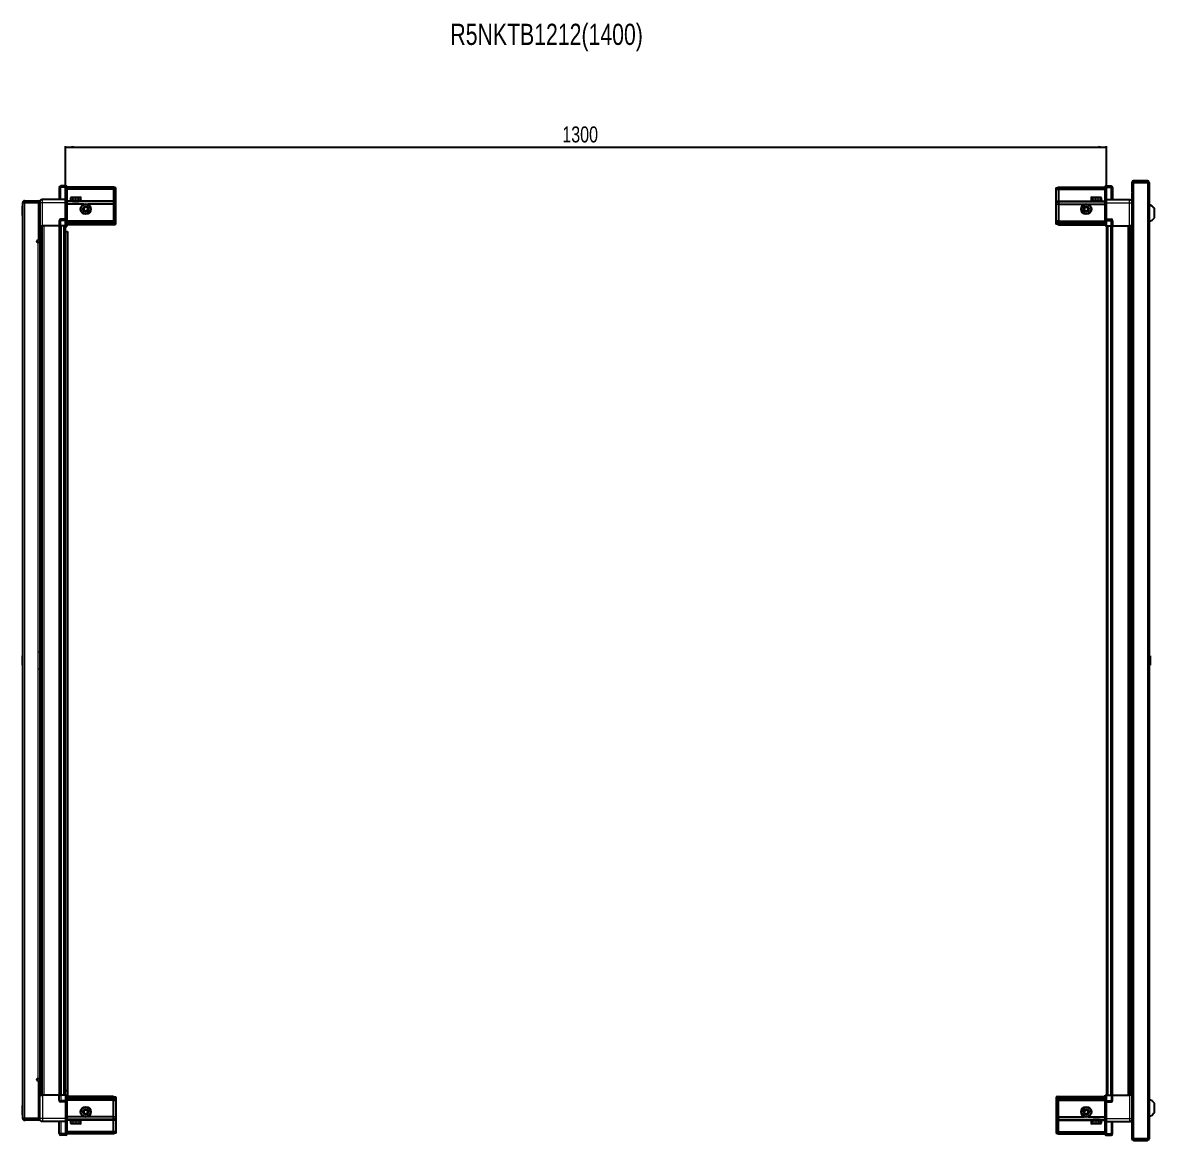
# Model space of a CAD drawing. Header units: millimetres. Extents: x 1315 to 5665, y -1045 to 1973.
# Drawn here: x 2843 to 4257, y 577 to 1973 of the extents above; entities that cross this region are included whole.
import ezdxf

# ---------------------------------------------------------------- set-up
doc = ezdxf.new("R2010")
doc.units = ezdxf.units.MM
doc.layers.add('FORMAT', color=7, linetype='Continuous')
doc.styles.add('SLDTEXTSTYLE0', font='TXT', dxfattribs={"width": 0.75})
doc.dimstyles.new('SLDDIMSTYLE0', dxfattribs={"dimtxt": 20, "dimasz": 10, "dimexe": 0, "dimexo": 0.0625, "dimgap": 5, "dimtad": 2, "dimdec": 1, "dimrnd": 1e-09, "dimzin": 12, "dimdsep": 46, "dimtxsty": 'SLDTEXTSTYLE0', "dimsah": 1, "dimcen": 0.09, "dimadec": 0, "dimazin": 3, "dimtfac": 1, "dimtofl": 0, "dimtmove": 0, "dimatfit": 3, "dimfxl": 0, "dimfrac": 2, "dimtolj": 1, "dimtzin": 12, "dimarcsym": 0})

# ---------------------------------------------------------------- blocks, each defined once
blk = doc.blocks.new('_D_6')
at = {"layer": 'FORMAT'}
for p, q in [((2897, 1719.3), (2897, 1818.8)), ((2897, 1817.8), (4197, 1817.8)), ((4197, 1719.3), (4197, 1818.8))]:
    blk.add_line(p, q, dxfattribs=at)
for points in [[(2897, 1817.8), (2907, 1816.3), (2907, 1819.4)], [(4197, 1817.8), (4187, 1819.4), (4187, 1816.3)]]:
    blk.add_solid(points, dxfattribs=at)
at = {"layer": 'FORMAT', "insert": (3517.4, 1843.6), "char_height": 20, "attachment_point": 1, "style": 'SLDTEXTSTYLE0'}
blk.add_mtext('1300', dxfattribs=at)

msp = doc.modelspace()

# ---------------------------------------------------------------- linework, layer by layer
at = {"color": 7, "linetype": 'Continuous', "lineweight": 25}
for p, q in [((2889.13, 1767.32), (2889.13, 1752.32)), ((2897.13, 1769.32), (2891.13, 1769.32)), ((2897.13, 1769.32), (2897.46, 1769.32)), ((2897.13, 1769.32), (2897.13, 1767.32)), ((2897.13, 1752.52), (2897.13, 1767.32)), ((2897.13, 1752.52), (2897.13, 1767.32)), ((2898.33, 1768.82), (2897.46, 1769.32)), ((2898.33, 1767.32), (2898.33, 1768.82)), ((2956.63, 1767.82), (2898.33, 1767.82)), ((2898.33, 1767.32), (2898.33, 1752.52)), ((2956.63, 1767.82), (2956.63, 1765.32)), ((2959.63, 1767.02), (2956.63, 1767.82)), ((2959.63, 1765.17), (2959.63, 1767.02)), ((4134.33, 1767.02), (4137.33, 1767.82)), ((4134.33, 1765.17), (4134.33, 1767.02)), ((4137.33, 1767.82), (4137.33, 1765.32)), ((4137.33, 1767.82), (4195.63, 1767.82)), ((4196.49, 1769.32), (4195.63, 1768.82)), ((4196.49, 1769.32), (4195.63, 1768.82)), ((4195.63, 1768.82), (4195.63, 1767.32)), ((4195.63, 1752.52), (4195.63, 1767.32)), ((4196.83, 1769.32), (4196.49, 1769.32)), ((4196.83, 1769.32), (4196.49, 1769.32)), ((4196.83, 1769.32), (4196.83, 1769.32)), ((4196.83, 1767.32), (4196.83, 1769.32)), ((4196.83, 1769.32), (4202.83, 1769.32)), ((4196.83, 1767.32), (4196.83, 1752.52)), ((4204.83, 1767.32), (4204.83, 1752.32)), ((4228.83, 1773.72), (4228.83, 1761.32)), ((4230.33, 1773.72), (4230.33, 1761.32)), ((4230.83, 1760.82), (4230.83, 1773.72)), ((4230.83, 1773.72), (4248.23, 1773.72)), ((4248.23, 1775.82), (4230.93, 1775.82)), ((4248.23, 1774.32), (4230.93, 1774.32)), ((4248.23, 1774.32), (4248.23, 1775.82)), ((4248.23, 1773.72), (4250.33, 1773.72)), ((4250.33, 1773.72), (4250.33, 578.92)), ((2956.63, 1765.32), (2898.33, 1765.32)), ((2903.13, 1754.22), (2903.13, 1751.82)), ((2903.93, 1755.02), (2911.09, 1755.02)), ((2911.09, 1755.02), (2915.33, 1755.02)), ((2916.13, 1751.82), (2916.13, 1754.22)), ((2956.63, 1765.32), (2956.63, 1750.82)), ((2959.63, 1765.17), (2956.63, 1765.32)), ((2959.63, 1750.82), (2959.63, 1765.17)), ((4134.33, 1765.17), (4137.33, 1765.32)), ((4134.33, 1750.82), (4134.33, 1765.17)), ((4137.33, 1765.32), (4137.33, 1750.82)), ((4137.33, 1765.32), (4195.63, 1765.32)), ((4177.83, 1754.22), (4177.83, 1751.32)), ((4178.63, 1755.02), (4190.03, 1755.02)), ((4190.83, 1751.32), (4190.83, 1754.22)), ((4228.73, 1760.82), (4228.73, 591.82)), ((4228.73, 1760.82), (4230.83, 1760.82)), ((4228.83, 1761.32), (4230.33, 1761.32)), ((2843.63, 1743.96), (2843.33, 1743.96)), ((2843.33, 1732.39), (2843.33, 1743.96)), ((2845.13, 1748.47), (2843.63, 1748.47)), ((2843.63, 1747.97), (2843.63, 1748.47)), ((2843.63, 604.67), (2843.63, 1747.97)), ((2845.73, 1749.07), (2845.73, 1750.57)), ((2845.73, 1750.57), (2846.63, 1750.57)), ((2845.73, 1749.07), (2846.63, 1749.07)), ((2845.73, 1748.57), (2863.13, 1748.57)), ((2846.63, 1750.57), (2863.13, 1750.57)), ((2846.63, 1749.07), (2846.63, 1750.57)), ((2846.63, 1749.07), (2863.13, 1749.07)), ((2863.13, 1749.07), (2863.13, 1750.57)), ((2864.63, 1748.57), (2863.13, 1748.57)), ((2863.13, 1748.57), (2863.13, 1701.07)), ((2864.63, 1748.32), (2864.63, 1719.32)), ((2897.13, 1752.32), (2868.13, 1752.32)), ((2897.13, 1752.32), (2897.13, 1752.52)), ((2897.13, 1752.32), (2898.33, 1752.32)), ((2897.13, 1748.32), (2897.13, 1752.32)), ((2897.13, 1728.02), (2897.13, 1748.32)), ((2898.33, 1752.52), (2898.33, 1752.32)), ((2898.33, 1752.32), (2898.33, 1748.32)), ((2956.63, 1749.82), (2898.33, 1749.82)), ((2898.33, 1748.32), (2898.33, 1728.02)), ((2919.63, 1746.32), (2898.33, 1746.32)), ((2903.13, 1751.82), (2903.13, 1751.32)), ((2903.13, 1751.32), (2903.26, 1751.32)), ((2903.45, 1751.82), (2903.26, 1751.82)), ((2903.26, 1751.82), (2903.26, 1751.32)), ((2903.26, 1751.32), (2903.45, 1751.32)), ((2903.45, 1751.82), (2903.45, 1751.32)), ((2903.45, 1751.32), (2903.98, 1751.32)), ((2904.38, 1751.82), (2903.98, 1751.82)), ((2903.98, 1751.82), (2903.98, 1751.32)), ((2903.98, 1751.32), (2904.38, 1751.32)), ((2904.38, 1751.82), (2904.38, 1751.32)), ((2904.38, 1751.32), (2905.25, 1751.32)), ((2905.23, 1751.32), (2905.23, 1751.22)), ((2905.23, 1751.22), (2914.03, 1751.22)), ((2905.82, 1751.82), (2905.25, 1751.82)), ((2905.25, 1751.82), (2905.25, 1751.32)), ((2905.25, 1751.32), (2905.82, 1751.32)), ((2905.63, 1750.82), (2906.32, 1750.34)), ((2905.63, 1750.82), (2910.66, 1750.82)), ((2906.32, 1750.34), (2905.63, 1749.86)), ((2905.63, 1749.86), (2905.63, 1749.82)), ((2905.63, 1749.86), (2910.66, 1749.86)), ((2905.82, 1751.82), (2905.82, 1751.32)), ((2905.82, 1751.32), (2906.95, 1751.32)), ((2906.32, 1750.34), (2910.48, 1750.34)), ((2907.64, 1751.82), (2906.95, 1751.82)), ((2906.95, 1751.82), (2906.95, 1751.32)), ((2906.95, 1751.32), (2907.64, 1751.32)), ((2907.64, 1751.82), (2907.64, 1751.32)), ((2907.64, 1751.32), (2908.91, 1751.32)), ((2909.65, 1751.82), (2908.91, 1751.82)), ((2908.91, 1751.82), (2908.91, 1751.32)), ((2908.91, 1751.32), (2909.14, 1751.32)), ((2909.14, 1751.82), (2909.14, 1751.32)), ((2909.64, 1751.82), (2909.64, 1751.32)), ((2909.64, 1751.32), (2909.65, 1751.32)), ((2909.65, 1751.82), (2909.65, 1751.32)), ((2909.65, 1751.32), (2910.94, 1751.32)), ((2910.48, 1750.34), (2912.94, 1750.34)), ((2910.66, 1750.82), (2913.63, 1750.82)), ((2910.66, 1749.86), (2913.63, 1749.86)), ((2911.65, 1751.82), (2910.94, 1751.82)), ((2910.94, 1751.82), (2910.94, 1751.32)), ((2911, 1751.82), (2911, 1751.32)), ((2911, 1751.32), (2911.65, 1751.32)), ((2911.65, 1751.82), (2911.65, 1751.32)), ((2911.65, 1751.32), (2912.84, 1751.32)), ((2913.46, 1751.82), (2912.84, 1751.82)), ((2912.84, 1751.82), (2912.84, 1751.32)), ((2912.84, 1751.32), (2913.46, 1751.32)), ((2912.94, 1750.34), (2913.63, 1750.82)), ((2913.63, 1749.86), (2912.94, 1750.34)), ((2913.46, 1751.82), (2913.46, 1751.32)), ((2913.46, 1751.32), (2914.43, 1751.32)), ((2913.63, 1749.82), (2913.63, 1749.86)), ((2914.03, 1751.22), (2914.03, 1751.32)), ((2914.9, 1751.82), (2914.43, 1751.82)), ((2914.43, 1751.82), (2914.43, 1751.32)), ((2914.43, 1751.32), (2914.9, 1751.32)), ((2914.9, 1751.82), (2914.9, 1751.32)), ((2914.9, 1751.32), (2915.55, 1751.32)), ((2915.82, 1751.82), (2915.55, 1751.82)), ((2915.55, 1751.82), (2915.55, 1751.32)), ((2915.55, 1751.32), (2915.82, 1751.32)), ((2915.82, 1751.82), (2915.82, 1751.32)), ((2915.82, 1751.32), (2916.09, 1751.32)), ((2916.13, 1751.82), (2916.09, 1751.82)), ((2916.09, 1751.82), (2916.09, 1751.32)), ((2916.09, 1751.32), (2916.13, 1751.32)), ((2916.13, 1751.82), (2916.13, 1751.32)), ((2956.63, 1746.32), (2924.63, 1746.32)), ((2956.63, 1750.82), (2956.63, 1749.82)), ((2956.63, 1749.82), (2956.63, 1746.32)), ((2959.63, 1749.02), (2956.63, 1749.82)), ((2956.63, 1746.32), (2956.63, 1725.82)), ((2956.63, 1746.32), (2959.63, 1745.99)), ((2959.63, 1749.02), (2959.63, 1750.82)), ((2959.63, 1745.99), (2959.63, 1749.02)), ((2959.63, 1725.82), (2959.63, 1745.99)), ((4134.33, 1749.02), (4134.33, 1750.82)), ((4134.33, 1749.02), (4137.33, 1749.82)), ((4134.33, 1745.99), (4134.33, 1749.02)), ((4137.33, 1746.32), (4134.33, 1745.99)), ((4134.33, 1725.82), (4134.33, 1745.99)), ((4137.33, 1750.82), (4137.33, 1749.82)), ((4137.33, 1749.82), (4137.33, 1746.32)), ((4137.33, 1749.82), (4195.63, 1749.82)), ((4137.33, 1746.32), (4137.33, 1725.82)), ((4137.33, 1746.32), (4169.33, 1746.32)), ((4174.33, 1746.32), (4195.63, 1746.32)), ((4177.83, 1751.32), (4177.86, 1751.32)), ((4177.98, 1751.82), (4177.86, 1751.82)), ((4177.86, 1751.82), (4177.86, 1751.32)), ((4177.86, 1751.32), (4177.98, 1751.32)), ((4177.98, 1751.82), (4177.98, 1751.32)), ((4177.98, 1751.32), (4178.39, 1751.32)), ((4178.73, 1751.82), (4178.39, 1751.82)), ((4178.39, 1751.82), (4178.39, 1751.32)), ((4178.39, 1751.32), (4178.73, 1751.32)), ((4178.73, 1751.82), (4178.73, 1751.32)), ((4178.73, 1751.32), (4179.51, 1751.32)), ((4180.03, 1751.82), (4179.51, 1751.82)), ((4179.51, 1751.82), (4179.51, 1751.32)), ((4179.51, 1751.32), (4180.03, 1751.32)), ((4179.93, 1751.32), (4179.93, 1751.22)), ((4179.93, 1751.22), (4188.73, 1751.22)), ((4180.03, 1751.82), (4180.03, 1751.32)), ((4180.03, 1751.32), (4181.09, 1751.32)), ((4180.33, 1750.82), (4181.02, 1750.34)), ((4180.33, 1750.82), (4188.33, 1750.82)), ((4181.02, 1750.34), (4180.33, 1749.86)), ((4180.33, 1749.86), (4180.33, 1749.82)), ((4180.33, 1749.86), (4188.33, 1749.86)), ((4181.02, 1750.34), (4187.64, 1750.34)), ((4181.75, 1751.82), (4181.09, 1751.82)), ((4181.09, 1751.82), (4181.09, 1751.32)), ((4181.09, 1751.32), (4181.75, 1751.32)), ((4181.75, 1751.82), (4181.75, 1751.32)), ((4181.75, 1751.32), (4182.99, 1751.32)), ((4183.72, 1751.82), (4182.99, 1751.82)), ((4182.99, 1751.82), (4182.99, 1751.32)), ((4182.99, 1751.32), (4183.42, 1751.32)), ((4183.42, 1751.82), (4183.42, 1751.32)), ((4183.72, 1751.82), (4183.72, 1751.32)), ((4183.72, 1751.32), (4185.02, 1751.32)), ((4185.75, 1751.82), (4185.02, 1751.82)), ((4185.02, 1751.82), (4185.02, 1751.32)), ((4185.29, 1751.82), (4185.29, 1751.32)), ((4185.29, 1751.32), (4185.75, 1751.32)), ((4185.75, 1751.82), (4185.75, 1751.32)), ((4185.75, 1751.32), (4186.98, 1751.32)), ((4187.64, 1751.82), (4186.98, 1751.82)), ((4186.98, 1751.82), (4186.98, 1751.32)), ((4186.98, 1751.32), (4187.64, 1751.32)), ((4187.64, 1751.82), (4187.64, 1751.32)), ((4187.64, 1751.32), (4188.69, 1751.32)), ((4187.64, 1750.34), (4188.33, 1750.82)), ((4188.33, 1749.86), (4187.64, 1750.34)), ((4188.33, 1749.82), (4188.33, 1749.86)), ((4189.21, 1751.82), (4188.69, 1751.82)), ((4188.69, 1751.82), (4188.69, 1751.32)), ((4188.69, 1751.32), (4189.21, 1751.32)), ((4188.73, 1751.22), (4188.73, 1751.32)), ((4189.21, 1751.82), (4189.21, 1751.32)), ((4189.21, 1751.32), (4189.96, 1751.32)), ((4190.29, 1751.82), (4189.96, 1751.82)), ((4189.96, 1751.82), (4189.96, 1751.32)), ((4189.96, 1751.32), (4190.29, 1751.32)), ((4190.29, 1751.82), (4190.29, 1751.32)), ((4190.29, 1751.32), (4190.69, 1751.32)), ((4190.8, 1751.82), (4190.69, 1751.82)), ((4190.69, 1751.82), (4190.69, 1751.32)), ((4190.69, 1751.32), (4190.8, 1751.32)), ((4190.8, 1751.82), (4190.8, 1751.32)), ((4190.8, 1751.32), (4190.83, 1751.32)), ((4195.63, 1752.32), (4195.63, 1752.52)), ((4196.83, 1752.32), (4195.63, 1752.32)), ((4195.63, 1748.32), (4195.63, 1752.32)), ((4195.63, 1728.02), (4195.63, 1748.32)), ((4196.83, 1752.52), (4196.83, 1752.32)), ((4196.83, 1752.32), (4196.83, 1748.32)), ((4196.83, 1752.32), (4225.83, 1752.32)), ((4196.83, 1748.32), (4196.83, 1728.02)), ((4256.93, 1729.32), (4256.93, 1741.32)), ((2843.33, 1732.39), (2843.63, 1732.39)), ((2889.13, 1725.82), (2889.13, 1719.32)), ((2897.13, 1727.82), (2891.13, 1727.82)), ((2897.13, 1727.82), (2897.13, 1728.02)), ((2897.13, 1727.82), (2897.13, 1725.82)), ((2897.13, 1727.82), (2898.33, 1727.82)), ((2897.13, 1719.32), (2897.13, 1725.82)), ((2897.13, 1719.32), (2897.13, 1725.82)), ((2897.46, 1719.32), (2897.46, 1725.82)), ((2898.33, 1728.02), (2898.33, 1727.82)), ((2898.33, 1727.15), (2898.33, 1727.82)), ((2898.33, 1727.15), (2898.33, 1719.32)), ((2956.63, 1724.82), (2898.33, 1724.82)), ((2956.63, 1725.82), (2956.63, 1724.82)), ((2956.63, 1724.82), (2956.63, 1723.82)), ((2956.63, 1724.82), (2959.63, 1724.02)), ((2959.63, 1724.02), (2959.63, 1725.82)), ((4134.33, 1724.02), (4134.33, 1725.82)), ((4137.33, 1724.82), (4134.33, 1724.02)), ((4137.33, 1725.82), (4137.33, 1724.82)), ((4137.33, 1724.82), (4137.33, 1723.82)), ((4137.33, 1724.82), (4195.63, 1724.82)), ((4195.63, 1727.82), (4195.63, 1728.02)), ((4196.83, 1727.82), (4195.63, 1727.82)), ((4195.63, 1727.82), (4195.63, 1727.15)), ((4195.63, 1719.32), (4195.63, 1727.15)), ((4196.49, 1725.82), (4196.49, 1719.32)), ((4196.83, 1728.02), (4196.83, 1727.82)), ((4196.83, 1725.82), (4196.83, 1727.82)), ((4196.83, 1725.82), (4196.83, 1727.82)), ((4196.83, 1727.82), (4202.83, 1727.82)), ((4196.83, 1725.82), (4196.83, 1719.32)), ((4204.83, 1725.82), (4204.83, 1719.32)), ((2863.13, 1722.07), (2864.63, 1722.07)), ((2864.63, 1719.32), (2863.13, 1719.32)), ((2865.28, 633.32), (2865.28, 1719.32)), ((2867.07, 1719.32), (2867.07, 633.32)), ((2867.1, 1719.32), (2867.1, 633.32)), ((2889.13, 1719.32), (2868.13, 1719.32)), ((2889.13, 1719.32), (2891.13, 1719.32)), ((2889.78, 633.32), (2889.78, 1719.32)), ((2897.13, 1719.32), (2891.13, 1719.32)), ((2896.98, 633.32), (2896.98, 1719.32)), ((2896.98, 1712.32), (2899.48, 1712.32)), ((2897.13, 1719.32), (2897.46, 1719.32)), ((2897.13, 1719.32), (2897.13, 1719.32)), ((2898.33, 1719.32), (2897.46, 1719.32)), ((2897.46, 1719.32), (2897.46, 1719.32)), ((2956.63, 1723.82), (2898.33, 1723.82)), ((2956.63, 1722.32), (2898.33, 1722.32)), ((2956.63, 1720.82), (2898.33, 1720.82)), ((2899.48, 1712.32), (2899.48, 638.82)), ((2956.63, 1723.82), (2956.63, 1722.32)), ((2956.63, 1723.82), (2959.63, 1723.28)), ((2956.63, 1722.32), (2959.63, 1722.78)), ((2956.63, 1722.32), (2956.63, 1720.82)), ((2956.63, 1720.82), (2959.63, 1721.63)), ((2959.63, 1723.28), (2959.63, 1724.02)), ((2959.63, 1722.78), (2959.63, 1723.28)), ((2959.63, 1721.63), (2959.63, 1722.78)), ((4134.33, 1723.28), (4134.33, 1724.02)), ((4137.33, 1723.82), (4134.33, 1723.28)), ((4134.33, 1722.78), (4134.33, 1723.28)), ((4134.33, 1721.63), (4134.33, 1722.78)), ((4137.33, 1722.32), (4134.33, 1722.78)), ((4137.33, 1720.82), (4134.33, 1721.63)), ((4137.33, 1723.82), (4137.33, 1722.32)), ((4137.33, 1723.82), (4195.63, 1723.82)), ((4137.33, 1722.32), (4137.33, 1720.82)), ((4137.33, 1722.32), (4195.63, 1722.32)), ((4137.33, 1720.82), (4195.63, 1720.82)), ((4196.49, 1719.32), (4195.63, 1719.32)), ((4196.83, 1719.32), (4196.49, 1719.32)), ((4196.83, 1719.32), (4202.83, 1719.32)), ((4196.98, 1719.32), (4196.98, 633.32)), ((4204.83, 1719.32), (4202.83, 1719.32)), ((4204.18, 1719.32), (4204.18, 633.32)), ((4204.83, 1719.32), (4225.83, 1719.32)), ((4226.85, 633.32), (4226.85, 1719.32)), ((4226.88, 633.32), (4226.88, 1719.32)), ((4228.68, 1719.32), (4228.68, 633.32)), ((2863.13, 1701.07), (2861.78, 1701.07)), ((2861.78, 1699.07), (2862.53, 1699.07)), ((2862.53, 1699.07), (2864.63, 1699.07)), ((2864.63, 1699.07), (2864.63, 653.57)), ((2843.63, 1182.11), (2843.33, 1182.11)), ((2843.33, 1170.54), (2843.33, 1182.11)), ((2865.13, 1185.82), (2865.13, 1166.82)), ((4251.31, 1182.11), (4250.33, 1181.12)), ((4251.83, 1182.11), (4251.31, 1182.11)), ((4251.31, 1182.11), (4251.31, 1170.54)), ((4251.83, 1182.11), (4251.83, 1170.54)), ((2843.33, 1170.54), (2843.63, 1170.54)), ((4250.33, 1171.52), (4251.31, 1170.54)), ((4251.31, 1170.54), (4251.83, 1170.54)), ((2862.53, 653.57), (2861.78, 653.57)), ((2861.78, 651.57), (2863.13, 651.57)), ((2864.63, 653.57), (2862.53, 653.57)), ((2863.13, 651.57), (2863.13, 604.07)), ((2899.48, 638.82), (2896.98, 638.82)), ((2899.48, 638.82), (2899.48, 631.82)), ((2864.63, 633.32), (2863.13, 633.32)), ((2864.63, 630.57), (2863.13, 630.57)), ((2864.63, 604.32), (2864.63, 633.32)), ((2889.13, 633.32), (2868.13, 633.32)), ((2889.13, 626.82), (2889.13, 633.32)), ((2889.13, 633.32), (2891.13, 633.32)), ((2897.13, 633.32), (2891.13, 633.32)), ((2897.13, 624.82), (2891.13, 624.82)), ((2897.13, 626.82), (2897.13, 633.32)), ((2897.13, 633.32), (2897.46, 633.32)), ((2897.13, 626.82), (2897.13, 624.82)), ((2897.13, 626.82), (2897.13, 624.82)), ((2897.13, 624.82), (2898.33, 624.82)), ((2897.13, 624.62), (2897.13, 624.82)), ((2897.13, 604.32), (2897.13, 624.62)), ((2897.46, 626.82), (2897.46, 633.32)), ((2897.46, 633.32), (2898.33, 633.32)), ((2898.33, 633.32), (2898.33, 625.5)), ((2956.63, 631.82), (2898.33, 631.82)), ((2956.63, 630.32), (2898.33, 630.32)), ((2956.63, 628.82), (2898.33, 628.82)), ((2956.63, 627.82), (2898.33, 627.82)), ((2898.33, 624.82), (2898.33, 625.5)), ((2898.33, 624.82), (2898.33, 624.62)), ((2898.33, 624.62), (2898.33, 604.32)), ((2956.63, 630.32), (2956.63, 631.82)), ((2956.63, 631.82), (2959.63, 631.02)), ((2956.63, 628.82), (2956.63, 630.32)), ((2956.63, 630.32), (2959.63, 629.87)), ((2956.63, 628.82), (2959.63, 629.37)), ((2956.63, 627.82), (2956.63, 628.82)), ((2956.63, 627.82), (2959.63, 628.63)), ((2956.63, 626.82), (2956.63, 627.82)), ((2956.63, 606.32), (2956.63, 626.82)), ((2959.63, 631.02), (2959.63, 629.87)), ((2959.63, 629.87), (2959.63, 629.37)), ((2959.63, 629.37), (2959.63, 628.63)), ((2959.63, 628.63), (2959.63, 626.82)), ((2959.63, 626.82), (2959.63, 606.66)), ((4137.33, 631.82), (4134.33, 631.02)), ((4134.33, 631.02), (4134.33, 629.87)), ((4137.33, 630.32), (4134.33, 629.87)), ((4134.33, 629.87), (4134.33, 629.37)), ((4137.33, 628.82), (4134.33, 629.37)), ((4134.33, 629.37), (4134.33, 628.63)), ((4137.33, 627.82), (4134.33, 628.63)), ((4134.33, 628.63), (4134.33, 626.82)), ((4134.33, 626.82), (4134.33, 606.66)), ((4137.33, 630.32), (4137.33, 631.82)), ((4137.33, 631.82), (4195.63, 631.82)), ((4137.33, 628.82), (4137.33, 630.32)), ((4137.33, 630.32), (4195.63, 630.32)), ((4137.33, 628.82), (4195.63, 628.82)), ((4137.33, 627.82), (4137.33, 628.82)), ((4137.33, 627.82), (4195.63, 627.82)), ((4137.33, 626.82), (4137.33, 627.82)), ((4137.33, 606.32), (4137.33, 626.82)), ((4195.63, 625.5), (4195.63, 633.32)), ((4195.63, 633.32), (4196.49, 633.32)), ((4195.63, 625.5), (4195.63, 624.82)), ((4196.83, 624.82), (4195.63, 624.82)), ((4195.63, 624.62), (4195.63, 624.82)), ((4195.63, 604.32), (4195.63, 624.62)), ((4196.49, 633.32), (4196.49, 633.32)), ((4196.49, 633.32), (4196.49, 626.82)), ((4196.83, 633.32), (4196.49, 633.32)), ((4196.83, 633.32), (4196.83, 626.82)), ((4196.83, 633.32), (4196.83, 633.32)), ((4196.83, 633.32), (4196.83, 626.82)), ((4196.83, 633.32), (4202.83, 633.32)), ((4196.83, 624.82), (4196.83, 626.82)), ((4196.83, 624.82), (4196.83, 624.62)), ((4196.83, 624.82), (4202.83, 624.82)), ((4196.83, 624.62), (4196.83, 604.32)), ((4204.83, 633.32), (4202.83, 633.32)), ((4204.83, 626.82), (4204.83, 633.32)), ((4204.83, 633.32), (4225.83, 633.32)), ((4256.93, 611.32), (4256.93, 623.32)), ((2843.63, 620.26), (2843.33, 620.26)), ((2843.33, 610.58), (2843.33, 620.26)), ((2843.33, 608.69), (2843.33, 610.58)), ((2843.33, 608.69), (2843.63, 608.69)), ((2843.63, 604.17), (2843.63, 604.67)), ((2845.13, 604.17), (2843.63, 604.17)), ((2863.13, 604.07), (2845.73, 604.07)), ((2845.73, 603.57), (2845.73, 602.07)), ((2845.73, 603.57), (2846.63, 603.57)), ((2845.73, 602.07), (2846.63, 602.07)), ((2846.63, 603.57), (2846.63, 602.07)), ((2863.13, 603.57), (2846.63, 603.57)), ((2863.13, 602.07), (2846.63, 602.07)), ((2863.13, 604.07), (2864.63, 604.07)), ((2863.13, 603.57), (2863.13, 602.07)), ((2897.13, 600.32), (2868.13, 600.32)), ((2889.13, 585.32), (2889.13, 600.32)), ((2897.13, 600.32), (2897.13, 604.32)), ((2897.13, 600.32), (2898.33, 600.32)), ((2897.13, 600.12), (2897.13, 600.32)), ((2897.13, 585.32), (2897.13, 600.12)), ((2919.63, 606.32), (2898.33, 606.32)), ((2898.33, 604.32), (2898.33, 600.32)), ((2956.63, 602.82), (2898.33, 602.82)), ((2898.33, 600.32), (2898.33, 600.12)), ((2898.33, 600.12), (2898.33, 585.32)), ((2903.13, 601.32), (2903.13, 598.42)), ((2903.22, 601.32), (2903.13, 601.32)), ((2903.22, 600.82), (2903.22, 601.32)), ((2903.39, 601.32), (2903.22, 601.32)), ((2903.22, 600.82), (2903.39, 600.82)), ((2903.39, 600.82), (2903.39, 601.32)), ((2903.88, 601.32), (2903.39, 601.32)), ((2903.88, 600.82), (2903.88, 601.32)), ((2904.26, 601.32), (2903.88, 601.32)), ((2903.88, 600.82), (2904.26, 600.82)), ((2904.08, 597.62), (2903.93, 597.62)), ((2915.33, 597.62), (2904.08, 597.62)), ((2904.26, 600.82), (2904.26, 601.32)), ((2905.1, 601.32), (2904.26, 601.32)), ((2905.1, 600.82), (2905.1, 601.32)), ((2905.66, 601.32), (2905.1, 601.32)), ((2905.1, 600.82), (2905.66, 600.82)), ((2905.23, 601.42), (2905.23, 601.32)), ((2910.62, 601.42), (2905.23, 601.42)), ((2905.63, 602.82), (2905.63, 602.79)), ((2905.63, 602.79), (2906.32, 602.31)), ((2905.73, 602.79), (2905.63, 602.79)), ((2906.32, 602.31), (2905.63, 601.82)), ((2905.73, 601.82), (2905.63, 601.82)), ((2905.66, 600.82), (2905.66, 601.32)), ((2906.76, 601.32), (2905.66, 601.32)), ((2913.63, 602.79), (2905.73, 602.79)), ((2913.63, 601.82), (2905.73, 601.82)), ((2906.4, 602.31), (2906.32, 602.31)), ((2912.94, 602.31), (2906.4, 602.31)), ((2906.76, 600.82), (2906.76, 601.32)), ((2907.44, 601.32), (2906.76, 601.32)), ((2906.76, 600.82), (2907.44, 600.82)), ((2907.44, 600.82), (2907.44, 601.32)), ((2908.71, 601.32), (2907.44, 601.32)), ((2908.71, 600.82), (2908.71, 601.32)), ((2909, 601.32), (2908.71, 601.32)), ((2908.71, 600.82), (2909.44, 600.82)), ((2909, 600.82), (2909, 601.32)), ((2909.44, 600.82), (2909.44, 601.32)), ((2910.74, 601.32), (2909.44, 601.32)), ((2914.03, 601.42), (2910.62, 601.42)), ((2910.74, 600.82), (2910.74, 601.32)), ((2910.74, 600.82), (2911.46, 600.82)), ((2910.87, 600.82), (2910.87, 601.32)), ((2911.46, 601.32), (2910.87, 601.32)), ((2911.46, 600.82), (2911.46, 601.32)), ((2912.66, 601.32), (2911.46, 601.32)), ((2912.66, 600.82), (2912.66, 601.32)), ((2913.3, 601.32), (2912.66, 601.32)), ((2912.66, 600.82), (2913.3, 600.82)), ((2912.94, 602.31), (2913.63, 602.79)), ((2913.63, 601.82), (2912.94, 602.31)), ((2913.3, 600.82), (2913.3, 601.32)), ((2914.29, 601.32), (2913.3, 601.32)), ((2913.63, 602.79), (2913.63, 602.82)), ((2914.03, 601.32), (2914.03, 601.42)), ((2914.29, 600.82), (2914.29, 601.32)), ((2914.77, 601.32), (2914.29, 601.32)), ((2914.29, 600.82), (2914.77, 600.82)), ((2914.77, 600.82), (2914.77, 601.32)), ((2915.46, 601.32), (2914.77, 601.32)), ((2915.46, 600.82), (2915.46, 601.32)), ((2915.75, 601.32), (2915.46, 601.32)), ((2915.46, 600.82), (2915.75, 600.82)), ((2915.75, 600.82), (2915.75, 601.32)), ((2916.06, 601.32), (2915.75, 601.32)), ((2916.06, 600.82), (2916.06, 601.32)), ((2916.12, 601.32), (2916.06, 601.32)), ((2916.06, 600.82), (2916.12, 600.82)), ((2916.12, 600.82), (2916.12, 601.32)), ((2916.13, 601.32), (2916.12, 601.32)), ((2916.13, 598.42), (2916.13, 601.32)), ((2956.63, 606.32), (2924.63, 606.32)), ((2956.63, 606.32), (2959.63, 606.66)), ((2956.63, 602.82), (2956.63, 606.32)), ((2959.63, 603.63), (2956.63, 602.82)), ((2956.63, 601.82), (2956.63, 602.82)), ((2956.63, 587.32), (2956.63, 601.82)), ((2959.63, 606.66), (2959.63, 603.63)), ((2959.63, 603.63), (2959.63, 601.82)), ((2959.63, 601.82), (2959.63, 587.48)), ((4137.33, 606.32), (4134.33, 606.66)), ((4134.33, 606.66), (4134.33, 603.63)), ((4134.33, 603.63), (4137.33, 602.82)), ((4134.33, 603.63), (4134.33, 601.82)), ((4134.33, 601.82), (4134.33, 587.48)), ((4137.33, 606.32), (4169.33, 606.32)), ((4137.33, 602.82), (4137.33, 606.32)), ((4137.33, 602.82), (4195.63, 602.82)), ((4137.33, 601.82), (4137.33, 602.82)), ((4137.33, 587.32), (4137.33, 601.82)), ((4174.33, 606.32), (4195.63, 606.32)), ((4177.83, 601.32), (4177.83, 598.42)), ((4177.85, 601.32), (4177.83, 601.32)), ((4177.85, 600.82), (4177.85, 601.32)), ((4177.94, 601.32), (4177.85, 601.32)), ((4177.85, 600.82), (4177.94, 600.82)), ((4177.94, 600.82), (4177.94, 601.32)), ((4178.32, 601.32), (4177.94, 601.32)), ((4178.32, 600.82), (4178.32, 601.32)), ((4178.63, 601.32), (4178.32, 601.32)), ((4178.32, 600.82), (4178.63, 600.82)), ((4178.63, 600.82), (4178.63, 601.32)), ((4179.37, 601.32), (4178.63, 601.32)), ((4190.03, 597.62), (4178.63, 597.62)), ((4179.37, 600.82), (4179.37, 601.32)), ((4179.88, 601.32), (4179.37, 601.32)), ((4179.37, 600.82), (4179.88, 600.82)), ((4179.88, 600.82), (4179.88, 601.32)), ((4180.92, 601.32), (4179.88, 601.32)), ((4179.93, 601.42), (4179.93, 601.32)), ((4188.73, 601.42), (4179.93, 601.42)), ((4180.33, 602.82), (4180.33, 602.79)), ((4180.33, 602.79), (4181.02, 602.31)), ((4188.33, 602.79), (4180.33, 602.79)), ((4181.02, 602.31), (4180.33, 601.82)), ((4188.33, 601.82), (4180.33, 601.82)), ((4180.92, 600.82), (4180.92, 601.32)), ((4181.57, 601.32), (4180.92, 601.32)), ((4180.92, 600.82), (4181.57, 600.82)), ((4187.64, 602.31), (4181.02, 602.31)), ((4181.57, 600.82), (4181.57, 601.32)), ((4182.79, 601.32), (4181.57, 601.32)), ((4182.79, 600.82), (4182.79, 601.32)), ((4183.29, 601.32), (4182.79, 601.32)), ((4182.79, 600.82), (4183.52, 600.82)), ((4183.29, 600.82), (4183.29, 601.32)), ((4183.52, 600.82), (4183.52, 601.32)), ((4184.82, 601.32), (4183.52, 601.32)), ((4184.82, 600.82), (4184.82, 601.32)), ((4184.82, 600.82), (4185.55, 600.82)), ((4185.16, 600.82), (4185.16, 601.32)), ((4185.55, 601.32), (4185.16, 601.32)), ((4185.55, 600.82), (4185.55, 601.32)), ((4186.8, 601.32), (4185.55, 601.32)), ((4186.8, 600.82), (4186.8, 601.32)), ((4187.46, 601.32), (4186.8, 601.32)), ((4186.8, 600.82), (4187.46, 600.82)), ((4187.46, 600.82), (4187.46, 601.32)), ((4188.54, 601.32), (4187.46, 601.32)), ((4187.64, 602.31), (4188.33, 602.79)), ((4188.33, 601.82), (4187.64, 602.31)), ((4188.33, 602.79), (4188.33, 602.82)), ((4188.54, 600.82), (4188.54, 601.32)), ((4189.07, 601.32), (4188.54, 601.32)), ((4188.54, 600.82), (4189.07, 600.82)), ((4188.73, 601.32), (4188.73, 601.42)), ((4189.07, 600.82), (4189.07, 601.32)), ((4189.86, 601.32), (4189.07, 601.32)), ((4189.86, 600.82), (4189.86, 601.32)), ((4190.21, 601.32), (4189.86, 601.32)), ((4189.86, 600.82), (4190.21, 600.82)), ((4190.21, 600.82), (4190.21, 601.32)), ((4190.64, 601.32), (4190.21, 601.32)), ((4190.64, 600.82), (4190.64, 601.32)), ((4190.78, 601.32), (4190.64, 601.32)), ((4190.64, 600.82), (4190.78, 600.82)), ((4190.78, 600.82), (4190.78, 601.32)), ((4190.83, 601.32), (4190.78, 601.32)), ((4190.83, 598.42), (4190.83, 601.32)), ((4195.63, 600.32), (4195.63, 604.32)), ((4196.83, 600.32), (4195.63, 600.32)), ((4195.63, 600.12), (4195.63, 600.32)), ((4195.63, 585.32), (4195.63, 600.12)), ((4196.83, 604.32), (4196.83, 600.32)), ((4196.83, 600.32), (4196.83, 600.12)), ((4196.83, 600.32), (4225.83, 600.32)), ((4196.83, 600.12), (4196.83, 585.32)), ((4196.83, 600.12), (4196.83, 585.32)), ((4204.83, 585.32), (4204.83, 600.32)), ((2897.13, 583.32), (2891.13, 583.32)), ((2897.13, 585.32), (2897.13, 583.32)), ((2897.13, 583.32), (2897.46, 583.32)), ((2897.13, 583.32), (2897.46, 583.32)), ((2897.13, 583.32), (2897.13, 583.32)), ((2897.46, 583.32), (2898.33, 583.82)), ((2897.46, 583.32), (2898.33, 583.82)), ((2956.63, 587.32), (2898.33, 587.32)), ((2898.33, 583.82), (2898.33, 585.32)), ((2956.63, 584.82), (2898.33, 584.82)), ((2959.63, 587.48), (2956.63, 587.32)), ((2956.63, 584.82), (2956.63, 587.32)), ((2959.63, 585.63), (2956.63, 584.82)), ((2959.63, 587.48), (2959.63, 585.63)), ((4134.33, 587.48), (4137.33, 587.32)), ((4134.33, 587.48), (4134.33, 585.63)), ((4134.33, 585.63), (4137.33, 584.82)), ((4137.33, 587.32), (4195.63, 587.32)), ((4137.33, 584.82), (4137.33, 587.32)), ((4137.33, 584.82), (4195.63, 584.82)), ((4195.63, 585.32), (4195.63, 583.82)), ((4195.63, 583.82), (4196.49, 583.32)), ((4196.83, 583.32), (4196.49, 583.32)), ((4196.83, 583.32), (4196.83, 585.32)), ((4196.83, 583.32), (4202.83, 583.32)), ((4230.83, 591.82), (4228.73, 591.82)), ((4228.83, 591.32), (4230.33, 591.32)), ((4228.83, 591.32), (4228.83, 578.92)), ((4230.33, 591.32), (4230.33, 578.92)), ((4230.83, 578.92), (4230.83, 591.82)), ((4248.23, 578.92), (4230.83, 578.92)), ((4230.93, 578.32), (4248.23, 578.32)), ((4230.93, 576.82), (4248.23, 576.82)), ((4250.33, 578.92), (4248.23, 578.92)), ((4248.23, 578.32), (4248.23, 576.82))]:
    msp.add_line(p, q, dxfattribs=at)
at = {"color": 8, "linetype": 'Continuous', "lineweight": 18}
for p, q in [((2891.13, 1767.32), (2889.13, 1767.32)), ((2891.13, 1767.32), (2891.13, 1769.32)), ((2891.13, 1752.32), (2891.13, 1767.32)), ((2897.13, 1767.32), (2891.13, 1767.32)), ((2897.13, 1767.32), (2898.33, 1767.32)), ((4196.83, 1767.32), (4195.63, 1767.32)), ((4196.83, 1767.32), (4202.83, 1767.32)), ((4202.83, 1767.32), (4202.83, 1769.32)), ((4202.83, 1752.32), (4202.83, 1767.32)), ((4202.83, 1767.32), (4204.83, 1767.32)), ((4230.33, 1773.72), (4228.83, 1773.72)), ((4230.93, 1774.32), (4230.93, 1775.82)), ((4248.23, 1773.72), (4248.23, 578.92)), ((2903.13, 1754.22), (2911.3, 1754.22)), ((2911.3, 1754.22), (2916.13, 1754.22)), ((4177.83, 1754.22), (4190.83, 1754.22)), ((4230.83, 1760.82), (4230.83, 591.82)), ((2845.73, 1748.57), (2845.73, 604.07)), ((2868.13, 1719.32), (2868.13, 1748.32)), ((2897.13, 1748.32), (2868.13, 1748.32)), ((2897.13, 1752.52), (2898.33, 1752.52)), ((2897.13, 1748.32), (2898.33, 1748.32)), ((2905.63, 1750.82), (2898.33, 1750.82)), ((2956.63, 1750.82), (2913.63, 1750.82)), ((2959.63, 1750.82), (2956.63, 1750.82)), ((4134.33, 1750.82), (4137.33, 1750.82)), ((4137.33, 1750.82), (4180.33, 1750.82)), ((4188.33, 1750.82), (4195.63, 1750.82)), ((4195.63, 1752.52), (4196.83, 1752.52)), ((4196.83, 1748.32), (4195.63, 1748.32)), ((4196.83, 1748.32), (4225.83, 1748.32)), ((4225.83, 1719.32), (4225.83, 1748.32)), ((2889.13, 1725.82), (2891.13, 1725.82)), ((2891.13, 1725.82), (2891.13, 1727.82)), ((2891.13, 1719.32), (2891.13, 1725.82)), ((2897.13, 1725.82), (2891.13, 1725.82)), ((2897.13, 1728.02), (2898.33, 1728.02)), ((2897.13, 1725.82), (2897.46, 1725.82)), ((2956.63, 1725.82), (2898.33, 1725.82)), ((2956.63, 1725.82), (2959.63, 1725.82)), ((4137.33, 1725.82), (4134.33, 1725.82)), ((4137.33, 1725.82), (4195.63, 1725.82)), ((4195.63, 1728.02), (4196.83, 1728.02)), ((4196.83, 1725.82), (4196.49, 1725.82)), ((4196.83, 1725.82), (4202.83, 1725.82)), ((4202.83, 1725.82), (4202.83, 1727.82)), ((4204.83, 1725.82), (4202.83, 1725.82)), ((4202.83, 1719.32), (4202.83, 1725.82)), ((2864.63, 1699.07), (2864.63, 1719.32)), ((2865.86, 1719.32), (2865.86, 633.32)), ((2868.31, 633.32), (2868.31, 1719.32)), ((2869.72, 1719.32), (2869.72, 633.32)), ((2889.13, 633.32), (2889.13, 1719.32)), ((2891.78, 633.32), (2891.78, 1719.32)), ((2894.98, 633.32), (2894.98, 1719.32)), ((2897.13, 1719.32), (2897.46, 1719.32)), ((4198.98, 1719.32), (4198.98, 633.32)), ((4202.18, 1719.32), (4202.18, 633.32)), ((4204.83, 1719.32), (4204.83, 633.32)), ((4224.23, 633.32), (4224.23, 1719.32)), ((4225.64, 1719.32), (4225.64, 633.32)), ((4228.09, 633.32), (4228.09, 1719.32)), ((2862.53, 653.57), (2862.53, 1699.07)), ((2864.63, 633.32), (2864.63, 653.57)), ((2868.13, 633.32), (2868.13, 604.32)), ((2889.13, 626.82), (2891.13, 626.82)), ((2891.13, 633.32), (2891.13, 626.82)), ((2891.13, 626.82), (2891.13, 624.82)), ((2897.13, 626.82), (2891.13, 626.82)), ((2897.13, 626.82), (2897.46, 626.82)), ((2898.33, 624.62), (2897.13, 624.62)), ((2956.63, 626.82), (2898.33, 626.82)), ((2956.63, 626.82), (2959.63, 626.82)), ((4137.33, 626.82), (4134.33, 626.82)), ((4137.33, 626.82), (4195.63, 626.82)), ((4196.83, 624.62), (4195.63, 624.62)), ((4196.83, 633.32), (4196.49, 633.32)), ((4196.83, 626.82), (4196.49, 626.82)), ((4196.83, 626.82), (4202.83, 626.82)), ((4202.83, 633.32), (4202.83, 626.82)), ((4202.83, 626.82), (4202.83, 624.82)), ((4204.83, 626.82), (4202.83, 626.82)), ((4225.83, 633.32), (4225.83, 604.32)), ((2897.13, 604.32), (2868.13, 604.32)), ((2891.13, 600.32), (2891.13, 585.32)), ((2897.13, 604.32), (2898.33, 604.32)), ((2898.33, 600.12), (2897.13, 600.12)), ((2905.63, 601.82), (2898.33, 601.82)), ((2903.3, 598.42), (2903.13, 598.42)), ((2916.13, 598.42), (2903.3, 598.42)), ((2956.63, 601.82), (2913.63, 601.82)), ((2959.63, 601.82), (2956.63, 601.82)), ((4134.33, 601.82), (4137.33, 601.82)), ((4137.33, 601.82), (4180.33, 601.82)), ((4190.83, 598.42), (4177.83, 598.42)), ((4188.33, 601.82), (4195.63, 601.82)), ((4196.83, 604.32), (4195.63, 604.32)), ((4196.83, 600.12), (4195.63, 600.12)), ((4196.83, 604.32), (4225.83, 604.32)), ((4202.83, 600.32), (4202.83, 585.32)), ((2891.13, 585.32), (2889.13, 585.32)), ((2891.13, 585.32), (2891.13, 583.32)), ((2897.13, 585.32), (2891.13, 585.32)), ((2897.13, 585.32), (2898.33, 585.32)), ((4196.83, 585.32), (4195.63, 585.32)), ((4196.83, 585.32), (4202.83, 585.32)), ((4202.83, 585.32), (4202.83, 583.32)), ((4202.83, 585.32), (4204.83, 585.32)), ((4230.33, 578.92), (4228.83, 578.92)), ((4230.93, 578.32), (4230.93, 576.82))]:
    msp.add_line(p, q, dxfattribs=at)
at = {"color": 7, "linetype": 'Continuous', "lineweight": 25}
for centre, radius in [((2922.13, 1740.32), 6.5), ((2922.13, 1740.32), 3.46), ((4171.83, 1740.32), 6.5), ((4171.83, 1740.32), 3.46), ((2922.13, 612.32), 6.5), ((2922.13, 612.32), 3.46), ((4171.83, 612.32), 6.5), ((4171.83, 612.32), 3.46)]:
    msp.add_circle(centre, radius, dxfattribs=at)
at = {"color": 8, "linetype": 'Continuous', "lineweight": 18}
for centre in [(2922.13, 1740.32), (4171.83, 1740.32), (2922.13, 612.32), (4171.83, 612.32)]:
    msp.add_circle(centre, 5.7, dxfattribs=at)
at = {"color": 7, "linetype": 'Continuous', "lineweight": 25}
for centre, radius, start, end in [((2891.13, 1767.32), 2, 90, 180), ((4202.83, 1767.32), 2, 0, 90), ((4230.93, 1773.72), 2.1, 90, 180), ((4230.93, 1773.72), 0.6, 90, 180), ((4248.23, 1773.72), 2.1, 0, 90), ((4248.23, 1773.72), 0.6, 0, 90), ((2903.93, 1754.22), 0.8, 90, 180), ((2915.33, 1754.22), 0.8, 0, 90), ((4178.63, 1754.22), 0.8, 90, 180), ((4190.03, 1754.22), 0.8, 0, 90), ((2845.63, 1748.07), 0.5, 90, 117.7907), ((2863.03, 1748.47), 0.6, 9.59407, 90), ((2863.03, 1748.47), 2.1, 32.2369, 87.2706), ((2905.23, 1750.82), 0.4, 0, 90), ((2914.03, 1750.82), 0.4, 90, 180), ((2922.13, 1740.32), 2.5, 161.00659, 221.00659), ((2922.13, 1740.32), 2.5, 101.00659, 161.00659), ((2922.13, 1740.32), 2.5, 41.00659, 101.00659), ((2922.13, 1740.32), 2.5, 281.00659, 341.00659), ((2922.13, 1740.32), 2.5, 341.00659, 41.00659), ((4171.83, 1740.32), 2.5, 120.74103, 180.74103), ((4171.83, 1740.32), 2.5, 180.74103, 240.74103), ((4171.83, 1740.32), 2.5, 60.74103, 120.74103), ((4171.83, 1740.32), 2.5, 0.74103, 60.74103), ((4171.83, 1740.32), 2.5, 300.74103, 0.74103), ((4179.93, 1750.82), 0.4, 0, 90), ((4188.73, 1750.82), 0.4, 90, 180), ((4247.3, 1734.3), 11.91, 36.1266, 75.29965), ((2891.13, 1725.82), 2, 90, 180), ((2922.13, 1740.32), 2.5, 221.00659, 281.00659), ((4171.83, 1740.32), 2.5, 240.74103, 300.74103), ((4202.83, 1725.82), 2, 0, 90), ((4247.3, 1736.35), 11.91, 284.70035, 323.8734), ((2894.48, 1721.97), 5, 300, 346.70293), ((2861.78, 1700.07), 1, 90, 270), ((2862.13, 1185.82), 3, 0, 33.55731), ((2862.13, 1166.82), 3, 326.44269, 0), ((2861.78, 652.57), 1, 90, 270), ((2891.13, 626.82), 2, 180, 270), ((4202.83, 626.82), 2, 270, 0), ((4247.3, 616.3), 11.91, 36.1266, 75.29965), ((2922.13, 612.32), 2.5, 127.98423, 187.98423), ((2922.13, 612.32), 2.5, 187.98423, 247.98423), ((2922.13, 612.32), 2.5, 67.98423, 127.98423), ((2922.13, 612.32), 2.5, 247.98423, 307.98423), ((2922.13, 612.32), 2.5, 7.98423, 67.98423), ((2922.13, 612.32), 2.5, 307.98423, 7.98423), ((4171.83, 612.32), 2.5, 155.91157, 215.91157), ((4171.83, 612.32), 2.5, 95.91157, 155.91157), ((4171.83, 612.32), 2.5, 215.91157, 275.91157), ((4171.83, 612.32), 2.5, 35.91157, 95.91157), ((4171.83, 612.32), 2.5, 275.91157, 335.91157), ((4171.83, 612.32), 2.5, 335.91157, 35.91157), ((4247.3, 618.35), 11.91, 284.70035, 323.8734), ((2845.63, 604.57), 0.5, 243.58436, 270), ((2863.03, 604.17), 0.6, 270, 350.40593), ((2863.03, 604.17), 2.1, 272.7294, 327.8305), ((2903.93, 598.42), 0.8, 180, 270), ((2905.23, 601.82), 0.4, 270, 0), ((2914.03, 601.82), 0.4, 180, 270), ((2915.33, 598.42), 0.8, 270, 0), ((4178.63, 598.42), 0.8, 180, 270), ((4179.93, 601.82), 0.4, 270, 0), ((4188.73, 601.82), 0.4, 180, 270), ((4190.03, 598.42), 0.8, 270, 0), ((2891.13, 585.32), 2, 180, 270), ((4202.83, 585.32), 2, 270, 0), ((4230.93, 578.92), 2.1, 180, 270), ((4230.93, 578.92), 0.6, 180, 270), ((4248.23, 578.92), 2.1, 270, 0), ((4248.23, 578.92), 0.6, 270, 0)]:
    msp.add_arc(centre, radius, start, end, dxfattribs=at)
for centre, start_param, end_param in [((2900.92, 1725.82), 2.4188584, 3.1415927), ((4193.03, 1725.82), 0, 0.7227342), ((2900.92, 626.82), 3.1415927, 3.8643269), ((4193.03, 626.82), 5.5604511, 6.2831853)]:
    msp.add_ellipse(centre, major_axis=(3.46, 0), ratio=0.5773503, start_param=start_param, end_param=end_param, dxfattribs=at)
for points, knots in [([(2845.73, 1750.57), (2845.47, 1750.55), (2844.98, 1750.49), (2844.34, 1750.1), (2843.87, 1749.54), (2843.65, 1748.96), (2843.63, 1748.6), (2843.63, 1748.47)], [0, 0, 0, 0, 0.2302553, 0.4485219, 0.6667858, 0.8850496, 1, 1, 1, 1]), ([(2843.63, 1747.97), (2843.65, 1748.02), (2843.71, 1748.11), (2844.1, 1748.24), (2844.66, 1748.37), (2845.24, 1748.48), (2845.6, 1748.55), (2845.73, 1748.57)], [0, 0, 0, 0, 0.2302553, 0.4485219, 0.6667858, 0.8850496, 1, 1, 1, 1]), ([(2868.13, 1752.32), (2867.69, 1752.28), (2867.01, 1752.2), (2866.19, 1751.77), (2865.63, 1751.32), (2865.18, 1750.76), (2864.75, 1749.94), (2864.67, 1749.26), (2864.63, 1748.82)], [0, 0, 0, 0, 0.23945684, 0.36836066, 0.5, 0.63163934, 0.76054316, 1, 1, 1, 1]), ([(2864.63, 1748.82), (2864.63, 1748.82), (2864.63, 1748.8), (2864.63, 1748.69), (2864.63, 1748.52), (2864.63, 1748.39), (2864.63, 1748.32)], [0, 0, 0, 0, 0.2493943, 0.5003335, 0.7501667, 1, 1, 1, 1]), ([(2919.29, 1739.77), (2919.46, 1740.26), (2919.78, 1741.17), (2920.09, 1742.08), (2920.23, 1742.5)], [0, 0, 0, 0, 0.5346859, 1, 1, 1, 1]), ([(2921.19, 1737.59), (2920.96, 1737.85), (2920.42, 1738.48), (2919.77, 1739.23), (2919.38, 1739.68), (2919.29, 1739.77)], [0, 0, 0, 0, 0.3629006, 0.8668753, 1, 1, 1, 1]), ([(2920.23, 1742.5), (2920.74, 1742.6), (2921.69, 1742.78), (2922.63, 1742.97), (2923.07, 1743.05)], [0, 0, 0, 0, 0.5346859, 1, 1, 1, 1]), ([(2923.07, 1743.05), (2923.15, 1742.96), (2923.54, 1742.51), (2924.19, 1741.76), (2924.73, 1741.13), (2924.96, 1740.87)], [0, 0, 0, 0, 0.1331247, 0.6370994, 1, 1, 1, 1]), ([(2924.96, 1740.87), (2924.79, 1740.39), (2924.48, 1739.47), (2924.17, 1738.57), (2924.02, 1738.14)], [0, 0, 0, 0, 0.5346859, 1, 1, 1, 1]), ([(4169.31, 1741.73), (4169.75, 1742), (4170.58, 1742.49), (4171.41, 1742.98), (4171.79, 1743.21)], [0, 0, 0, 0, 0.53468586, 1, 1, 1, 1]), ([(4169.35, 1738.85), (4169.34, 1738.97), (4169.34, 1739.57), (4169.32, 1740.57), (4169.31, 1741.39), (4169.31, 1741.73)], [0, 0, 0, 0, 0.1331247, 0.6370994, 1, 1, 1, 1]), ([(4171.86, 1737.44), (4171.41, 1737.69), (4170.57, 1738.16), (4169.74, 1738.63), (4169.35, 1738.85)], [0, 0, 0, 0, 0.5346859, 1, 1, 1, 1]), ([(4171.79, 1743.21), (4172.24, 1742.96), (4173.08, 1742.49), (4173.92, 1742.02), (4174.31, 1741.8)], [0, 0, 0, 0, 0.5346859, 1, 1, 1, 1]), ([(4174.35, 1738.91), (4173.9, 1738.65), (4173.07, 1738.16), (4172.25, 1737.67), (4171.86, 1737.44)], [0, 0, 0, 0, 0.5346859, 1, 1, 1, 1]), ([(4174.31, 1741.8), (4174.31, 1741.45), (4174.32, 1740.63), (4174.34, 1739.64), (4174.34, 1739.04), (4174.35, 1738.91)], [0, 0, 0, 0, 0.3629006, 0.8668753, 1, 1, 1, 1]), ([(4225.83, 1752.32), (4226.27, 1752.28), (4226.95, 1752.21), (4227.76, 1751.77), (4228.31, 1751.33), (4228.59, 1750.96), (4228.73, 1750.77)], [0, 0, 0, 0, 0.38429816, 0.59117259, 0.8024372, 1, 1, 1, 1]), ([(2924.02, 1738.14), (2923.51, 1738.05), (2922.57, 1737.86), (2921.63, 1737.68), (2921.19, 1737.59)], [0, 0, 0, 0, 0.5346859, 1, 1, 1, 1]), ([(2864.63, 1719.32), (2864.67, 1719.32), (2864.74, 1719.32), (2865.35, 1719.32), (2866.23, 1719.32), (2867.22, 1719.32), (2867.87, 1719.32), (2868.13, 1719.32)], [0, 0, 0, 0, 0.2146939, 0.4293877, 0.6440816, 0.8587754, 1, 1, 1, 1]), ([(4228.68, 1719.32), (4228.64, 1719.32), (4228.42, 1719.32), (4227.7, 1719.32), (4226.74, 1719.32), (4226.09, 1719.32), (4225.83, 1719.32)], [0, 0, 0, 0, 0.0717073, 0.4209791, 0.7702508, 1, 1, 1, 1]), ([(2864.63, 633.32), (2864.67, 633.32), (2864.74, 633.32), (2865.35, 633.32), (2866.23, 633.32), (2867.22, 633.32), (2867.87, 633.32), (2868.13, 633.32)], [0, 0, 0, 0, 0.2146939, 0.4293877, 0.6440816, 0.8587754, 1, 1, 1, 1]), ([(4228.68, 633.32), (4228.64, 633.32), (4228.42, 633.32), (4227.7, 633.32), (4226.74, 633.32), (4226.09, 633.32), (4225.83, 633.32)], [0, 0, 0, 0, 0.0717073, 0.4209791, 0.7702508, 1, 1, 1, 1]), ([(2919.45, 613.41), (2919.86, 613.72), (2920.62, 614.32), (2921.37, 614.91), (2921.73, 615.18)], [0, 0, 0, 0, 0.5346859, 1, 1, 1, 1]), ([(2919.85, 610.55), (2919.83, 610.67), (2919.75, 611.26), (2919.61, 612.25), (2919.5, 613.06), (2919.45, 613.41)], [0, 0, 0, 0, 0.1331247, 0.6370994, 1, 1, 1, 1]), ([(2922.53, 609.46), (2922.05, 609.66), (2921.16, 610.02), (2920.27, 610.38), (2919.85, 610.55)], [0, 0, 0, 0, 0.5346859, 1, 1, 1, 1]), ([(2921.73, 615.18), (2922.2, 614.99), (2923.1, 614.63), (2923.99, 614.27), (2924.4, 614.1)], [0, 0, 0, 0, 0.5346859, 1, 1, 1, 1]), ([(2924.8, 611.24), (2924.4, 610.92), (2923.64, 610.33), (2922.88, 609.74), (2922.53, 609.46)], [0, 0, 0, 0, 0.5346859, 1, 1, 1, 1]), ([(2924.4, 614.1), (2924.45, 613.76), (2924.56, 612.94), (2924.7, 611.96), (2924.79, 611.37), (2924.8, 611.24)], [0, 0, 0, 0, 0.3629006, 0.8668753, 1, 1, 1, 1]), ([(4168.96, 612.03), (4169.17, 612.5), (4169.56, 613.38), (4169.95, 614.25), (4170.13, 614.66)], [0, 0, 0, 0, 0.5346859, 1, 1, 1, 1]), ([(4170.65, 609.69), (4170.35, 610.11), (4169.78, 610.89), (4169.22, 611.66), (4168.96, 612.03)], [0, 0, 0, 0, 0.5346859, 1, 1, 1, 1]), ([(4170.13, 614.66), (4170.48, 614.7), (4171.3, 614.78), (4172.29, 614.88), (4172.88, 614.95), (4173.01, 614.96)], [0, 0, 0, 0, 0.36290056, 0.86687533, 1, 1, 1, 1]), ([(4173.52, 609.99), (4173.4, 609.97), (4172.8, 609.91), (4171.81, 609.81), (4170.99, 609.72), (4170.65, 609.69)], [0, 0, 0, 0, 0.1331247, 0.6370994, 1, 1, 1, 1]), ([(4173.01, 614.96), (4173.31, 614.54), (4173.87, 613.76), (4174.44, 612.98), (4174.7, 612.62)], [0, 0, 0, 0, 0.5346859, 1, 1, 1, 1]), ([(4174.7, 612.62), (4174.49, 612.15), (4174.09, 611.27), (4173.7, 610.39), (4173.52, 609.99)], [0, 0, 0, 0, 0.5346859, 1, 1, 1, 1]), ([(2845.73, 604.07), (2845.47, 604.12), (2844.98, 604.21), (2844.34, 604.34), (2843.87, 604.47), (2843.65, 604.58), (2843.63, 604.65), (2843.63, 604.67)], [0, 0, 0, 0, 0.2302553, 0.4485219, 0.6667858, 0.8850496, 1, 1, 1, 1]), ([(2843.63, 604.17), (2843.65, 603.92), (2843.71, 603.43), (2844.1, 602.79), (2844.66, 602.32), (2845.24, 602.1), (2845.6, 602.08), (2845.73, 602.07)], [0, 0, 0, 0, 0.23025534, 0.4485219, 0.6667858, 0.88504963, 1, 1, 1, 1]), ([(2864.63, 603.82), (2864.63, 603.83), (2864.63, 603.84), (2864.63, 603.96), (2864.63, 604.13), (2864.63, 604.26), (2864.63, 604.32)], [0, 0, 0, 0, 0.2493943, 0.5003335, 0.7501667, 1, 1, 1, 1]), ([(2868.13, 600.32), (2867.69, 600.37), (2867.01, 600.44), (2866.19, 600.88), (2865.63, 601.33), (2865.18, 601.89), (2864.75, 602.71), (2864.67, 603.38), (2864.63, 603.82)], [0, 0, 0, 0, 0.2394568, 0.3683607, 0.5, 0.6316393, 0.7605432, 1, 1, 1, 1]), ([(4225.83, 600.32), (4226.27, 600.37), (4226.95, 600.44), (4227.76, 600.88), (4228.31, 601.32), (4228.59, 601.69), (4228.73, 601.87)], [0, 0, 0, 0, 0.38429816, 0.59117259, 0.8024372, 1, 1, 1, 1])]:
    msp.add_open_spline(points, degree=3, knots=knots, dxfattribs=at)
for points in [[(2845.73, 1749.07), (2845.65, 1749.06), (2845.49, 1749.05), (2845.29, 1748.91), (2845.15, 1748.71), (2845.14, 1748.55), (2845.13, 1748.47)], [(2845.13, 604.17), (2845.14, 604.09), (2845.15, 603.94), (2845.29, 603.74), (2845.49, 603.6), (2845.65, 603.58), (2845.73, 603.57)]]:
    msp.add_open_spline(points, degree=3, dxfattribs=at)
at = {"color": 8, "linetype": 'Continuous', "lineweight": 18}
for points, knots in [([(2868.13, 1748.32), (2867.69, 1748.32), (2867.01, 1748.32), (2866.19, 1748.32), (2865.63, 1748.32), (2865.18, 1748.32), (2864.75, 1748.32), (2864.67, 1748.32), (2864.63, 1748.32)], [0, 0, 0, 0, 0.2394568, 0.3683607, 0.5, 0.6316393, 0.7605432, 1, 1, 1, 1]), ([(4225.83, 1748.32), (4226.27, 1748.32), (4226.95, 1748.32), (4227.76, 1748.32), (4228.31, 1748.32), (4228.59, 1748.32), (4228.73, 1748.32)], [0, 0, 0, 0, 0.3842982, 0.5911726, 0.8024372, 1, 1, 1, 1]), ([(2868.13, 604.32), (2867.69, 604.32), (2867.01, 604.32), (2866.19, 604.32), (2865.63, 604.32), (2865.18, 604.32), (2864.75, 604.32), (2864.67, 604.32), (2864.63, 604.32)], [0, 0, 0, 0, 0.2394568, 0.3683607, 0.5, 0.6316393, 0.7605432, 1, 1, 1, 1]), ([(4225.83, 604.32), (4226.27, 604.32), (4226.95, 604.32), (4227.76, 604.32), (4228.31, 604.32), (4228.59, 604.32), (4228.73, 604.32)], [0, 0, 0, 0, 0.38429816, 0.59117259, 0.8024372, 1, 1, 1, 1])]:
    msp.add_open_spline(points, degree=3, knots=knots, dxfattribs=at)
for points in [[(2868.13, 1748.32), (2868.13, 1748.85), (2868.13, 1749.9), (2868.13, 1751.22), (2868.13, 1752.14), (2868.13, 1752.26), (2868.13, 1752.32)], [(4225.83, 1748.32), (4225.83, 1748.85), (4225.83, 1749.9), (4225.83, 1751.22), (4225.83, 1752.14), (4225.83, 1752.26), (4225.83, 1752.32)], [(2868.13, 604.32), (2868.13, 603.8), (2868.13, 602.75), (2868.13, 601.43), (2868.13, 600.5), (2868.13, 600.38), (2868.13, 600.32)], [(4225.83, 604.32), (4225.83, 603.8), (4225.83, 602.75), (4225.83, 601.43), (4225.83, 600.5), (4225.83, 600.38), (4225.83, 600.32)]]:
    msp.add_open_spline(points, degree=3, dxfattribs=at)

# ---------------------------------------------------------------- texts
at = {"layer": 'FORMAT', "insert": (3377.61, 1971.86), "char_height": 26.4583, "attachment_point": 1, "style": 'SLDTEXTSTYLE0'}
msp.add_mtext('R5NKTB1212(1400)', dxfattribs=at)

# ---------------------------------------------------------------- dimensions: what is measured, and where the dimension line sits
at = {"layer": 'FORMAT'}
dim = msp.add_linear_dim(base=(4196.98, 1817.82), p1=(2896.98, 1719.32), p2=(4196.98, 1719.32), angle=0, dimstyle='SLDDIMSTYLE0', dxfattribs=at)
dim.commit()
dim.dimension.update_dxf_attribs({"geometry": '_D_6', "text_midpoint": (3546.98, 1817.82), "dimtype": 160})

doc.saveas('drawing.dxf')
